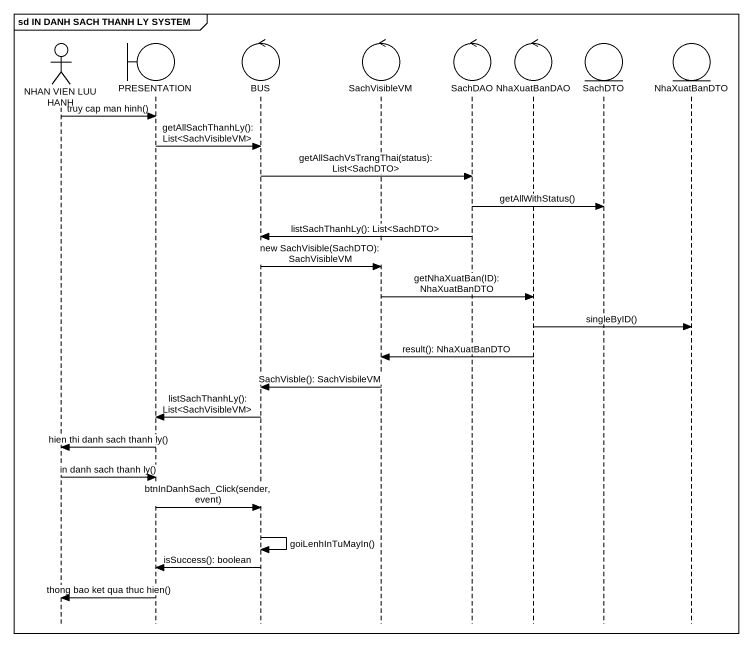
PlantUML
@startuml
mainframe sd IN DANH SACH THANH LY SYSTEM
hide footbox
actor "NHAN VIEN LUU HANH" as NHAN_VIEN_LUU_HANH
boundary PRESENTATION
control BUS
control SachVisibleVM
control SachDAO
control NhaXuatBanDAO
entity SachDTO
entity NhaXuatBanDTO

NHAN_VIEN_LUU_HANH -> PRESENTATION : truy cap man hinh()
PRESENTATION -> BUS : getAllSachThanhLy(): List<SachVisibleVM>
BUS -> SachDAO : getAllSachVsTrangThai(status): List<SachDTO>
SachDAO -> SachDTO : getAllWithStatus()
SachDAO -> BUS : listSachThanhLy(): List<SachDTO>
BUS -> SachVisibleVM : new SachVisible(SachDTO): SachVisibleVM
SachVisibleVM -> NhaXuatBanDAO : getNhaXuatBan(ID): NhaXuatBanDTO
NhaXuatBanDAO -> NhaXuatBanDTO : singleByID()
NhaXuatBanDAO -> SachVisibleVM : result(): NhaXuatBanDTO
SachVisibleVM -> BUS : SachVisble(): SachVisbileVM
BUS -> PRESENTATION : listSachThanhLy(): List<SachVisibleVM>
PRESENTATION -> NHAN_VIEN_LUU_HANH : hien thi danh sach thanh ly()
NHAN_VIEN_LUU_HANH -> PRESENTATION : in danh sach thanh ly()
PRESENTATION -> BUS : btnInDanhSach_Click(sender, event)
BUS -> BUS : goiLenhInTuMayIn()
BUS -> PRESENTATION : isSuccess(): boolean
PRESENTATION -> NHAN_VIEN_LUU_HANH : thong bao ket qua thuc hien()
@enduml
